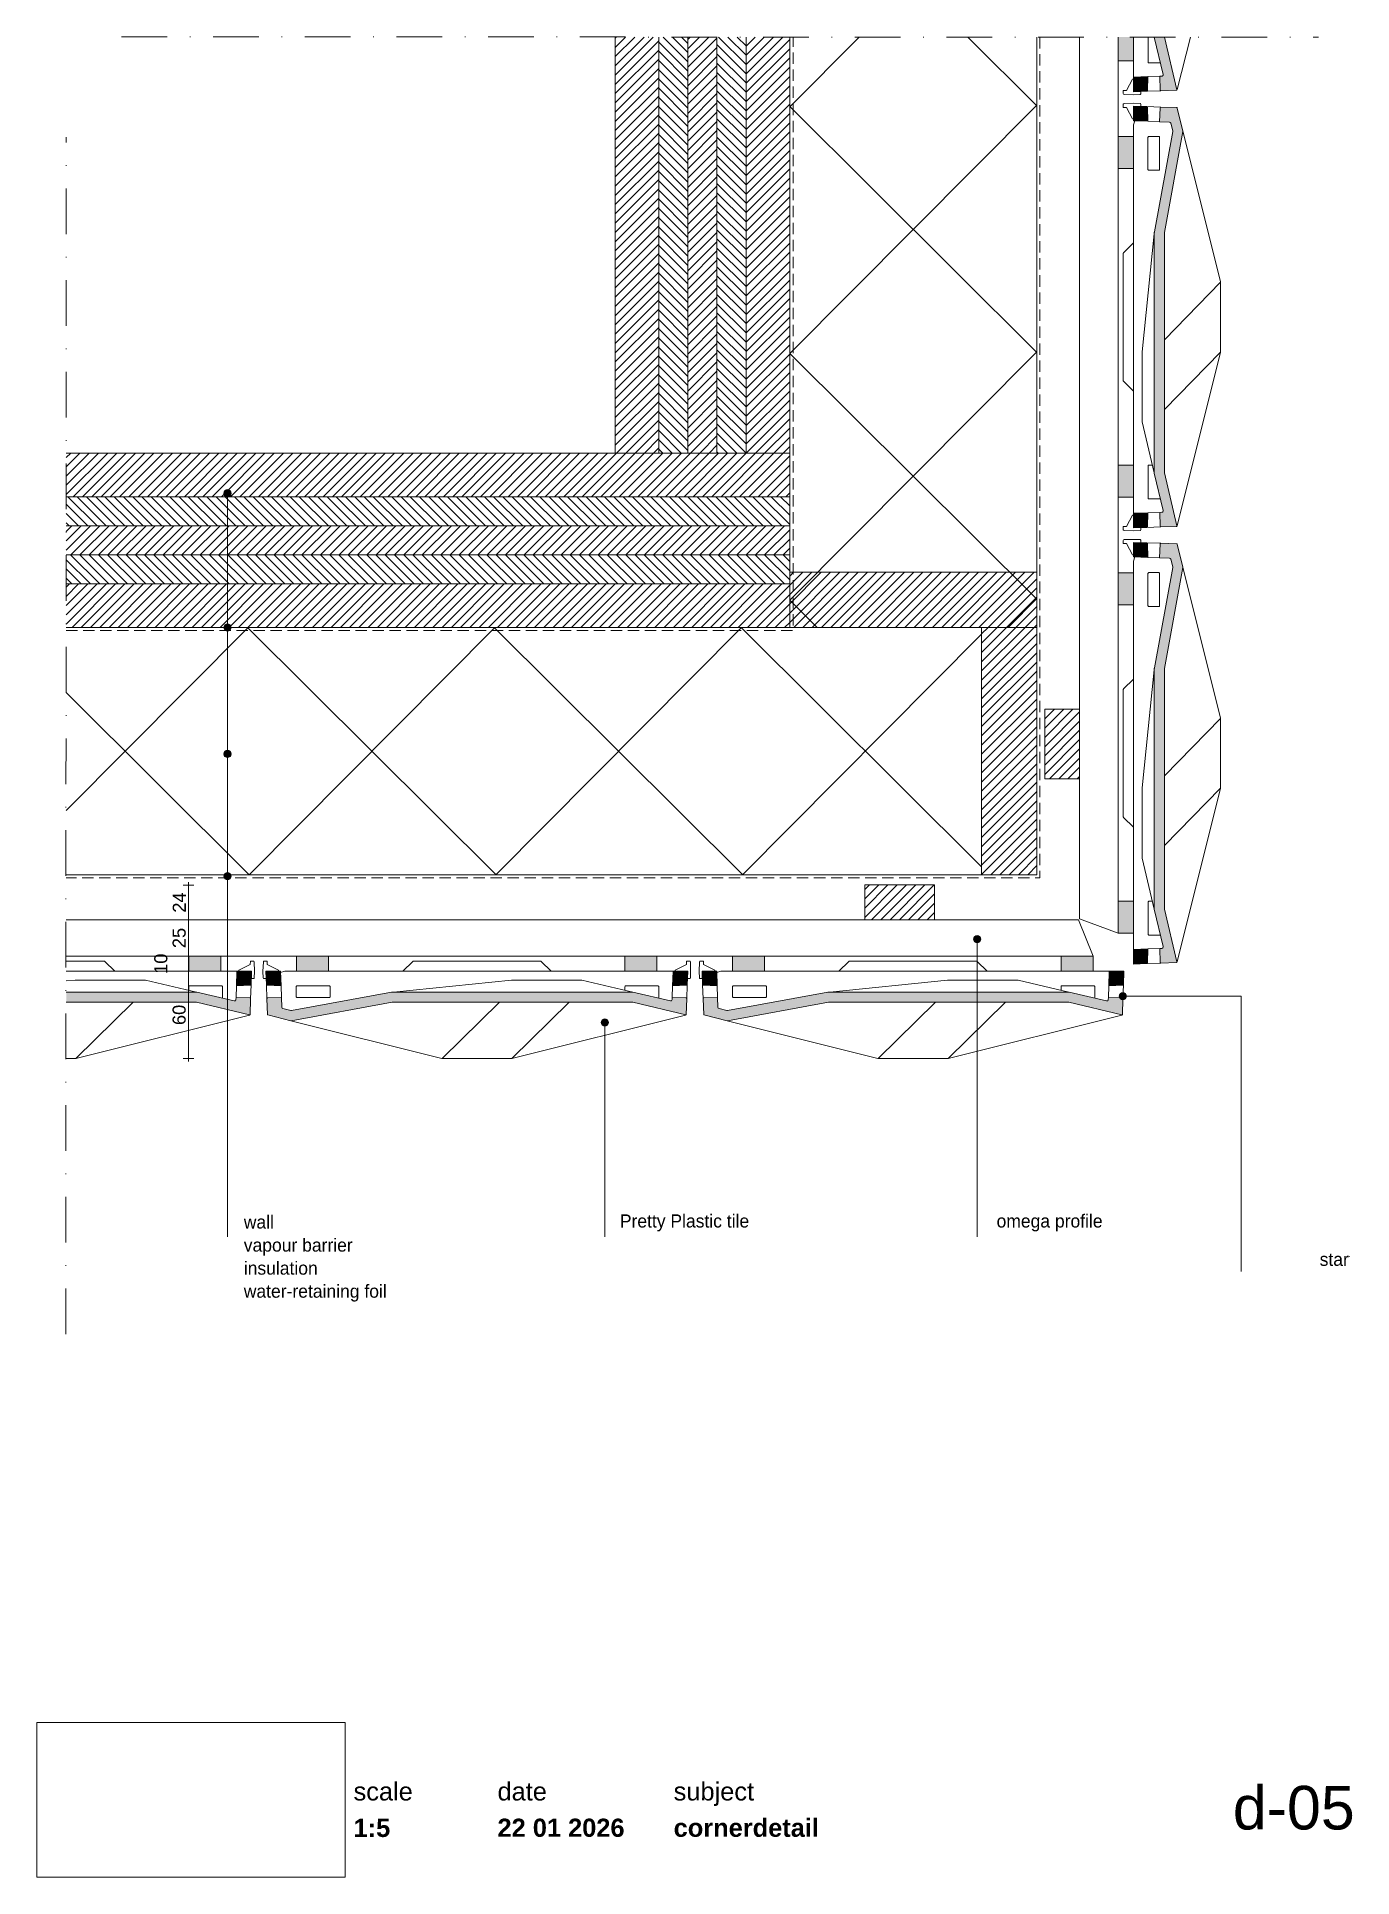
# Paper-space layout 'd-05 cornerdetail (2)' of a CAD drawing. Header units: millimetres. Extents: x 14 to 195, y 11 to 264.
import ezdxf
from ezdxf.xclip import XClip

# ---------------------------------------------------------------- set-up
doc = ezdxf.new("R2010")
doc.units = ezdxf.units.MM
doc.header["$MEASUREMENT"] = 0
doc.header["$XCLIPFRAME"] = 0
for name, pattern in [('B0302', [12.51, 6.26, -3.125, 0, -3.125]), ('B0701', [2.3412, 1.56, -0.7812]), ('Wipeout_Contour', [1000, 0, -1000])]:
    doc.linetypes.add(name, pattern=pattern)
for name, color, linetype in [('#01', 7, 'Continuous'), ('Dim - 1_50_100', 7, 'Continuous'), ('Info - 1_50_100', 7, 'Continuous'), ('Info - 1_5_10', 7, 'Continuous'), ('Info - English', 7, 'Continuous')]:
    doc.layers.add(name, color=color, linetype=linetype)
doc.styles.add('GENERATED_STYLE_1', font='HelveticaNeue.ttc')
doc.styles.add('GENERATED_STYLE_2', font='HelveticaNeue.ttc')
doc.styles.add('GENERATED_STYLE_3', font='Helvetica.ttc')
doc.styles.add('GENERATED_STYLE_4', font='')
doc.styles.get('GENERATED_STYLE_4').set_extended_font_data('Work Sans')
picture_1 = doc.add_image_def('image1.png', size_in_pixel=(317, 159))
pattern_1 = [(45, (-5345.1847, 863.7563), (-0.6363961, 0.6363961), [])]
pattern_2 = [(315, (-5345.1847, 863.7563), (0.6363961, 0.6363961), [])]

# ---------------------------------------------------------------- blocks, each defined once
blk = doc.blocks.new('Drawing_1_1', base_point=(-200, 60))
at = {"color": 2, "linetype": 'Continuous', "lineweight": 0}
for s, insert, char_height, attachment_point, style in [('\\A1;{\\pql;\\fHelvetica Neue|b0|i0|c0|p0;\\W1.000000;scale}', (57.28, 24.14), 2.5, 1, 'GENERATED_STYLE_1'), ('\\A1;{\\pql;\\fHelvetica Neue|b0|i0|c0|p0;\\W1.000000;date}', (77.08, 24.14), 2.5, 1, 'GENERATED_STYLE_1'), ('\\A1;{\\pql;\\fHelvetica Neue|b0|i0|c0|p0;\\W1.000000;subject}', (101.31, 24.14), 2.5, 1, 'GENERATED_STYLE_1'), ('\\A1;{\\pqr;\\fHelvetica Neue|b0|i0|c0|p0;\\W1.000000;d-05}', (195, 23.65), 6, 3, 'GENERATED_STYLE_1'), ('\\A1;{\\pql;\\fHelvetica Neue|b1|i0|c0|p0;\\W1.000000;1:5}', (57.28, 19.12), 2.5, 1, 'GENERATED_STYLE_2'), ('\\A1;{\\pql;\\fHelvetica Neue|b1|i0|c0|p0;\\W1.000000;22 01 2026}', (77.08, 19.14), 2.5, 1, 'GENERATED_STYLE_2'), ('\\A1;{\\pql;\\fHelvetica Neue|b1|i0|c0|p0;\\W1.000000;cornerdetail}', (101.31, 19.14), 2.5, 1, 'GENERATED_STYLE_2')]:
    blk.add_mtext(s, dxfattribs=dict(at, insert=insert, char_height=char_height, attachment_point=attachment_point, style=style))
at = {"color": 254, "linetype": 'Wipeout_Contour', "lineweight": 0, "ltscale": 174.062972}
blk.add_wipeout([(13.71, 11.09), (56.11, 11.09), (56.11, 32.35), (13.71, 32.35)], dxfattribs=at)
at = {"color": 9, "lineweight": 0}
image = blk.add_image(picture_1, insert=(13.71, 11.09), size_in_units=(42.4, 21.27), dxfattribs=at)
image.set_boundary_path([(-0.5, -0.5), (316.5, 158.5)])
blk = doc.blocks.new('Drawing_2_1', base_point=(-5345.18, 863.76))
at = {"layer": '#01', "linetype": 'Continuous', "lineweight": 0, "true_color": 0x000000}
for points in [[(39.44, 201.47), (39.47, 201.27), (39.58, 201.11), (39.75, 201), (39.94, 200.97), (40.13, 201), (40.29, 201.11), (40.4, 201.27), (40.44, 201.47), (40.4, 201.66), (40.29, 201.82), (40.13, 201.93), (39.94, 201.97), (39.75, 201.93), (39.58, 201.82), (39.47, 201.66)], [(39.44, 183), (39.47, 182.81), (39.58, 182.65), (39.75, 182.54), (39.94, 182.5), (40.13, 182.54), (40.29, 182.65), (40.4, 182.81), (40.44, 183), (40.4, 183.19), (40.29, 183.36), (40.13, 183.47), (39.94, 183.5), (39.75, 183.47), (39.58, 183.36), (39.47, 183.19)], [(39.44, 165.61), (39.47, 165.42), (39.58, 165.26), (39.75, 165.15), (39.94, 165.11), (40.13, 165.15), (40.29, 165.26), (40.4, 165.42), (40.44, 165.61), (40.4, 165.8), (40.29, 165.97), (40.13, 166.08), (39.94, 166.11), (39.75, 166.08), (39.58, 165.97), (39.47, 165.8)], [(39.44, 148.8), (39.47, 148.61), (39.58, 148.44), (39.75, 148.34), (39.94, 148.3), (40.13, 148.34), (40.29, 148.44), (40.4, 148.61), (40.44, 148.8), (40.4, 148.99), (40.29, 149.15), (40.13, 149.26), (39.94, 149.3), (39.75, 149.26), (39.58, 149.15), (39.47, 148.99)], [(142.57, 140.12), (142.61, 139.93), (142.72, 139.77), (142.88, 139.66), (143.07, 139.62), (143.26, 139.66), (143.43, 139.77), (143.54, 139.93), (143.57, 140.12), (143.54, 140.31), (143.43, 140.47), (143.26, 140.58), (143.07, 140.62), (142.88, 140.58), (142.72, 140.47), (142.61, 140.31)], [(162.61, 132.28), (162.65, 132.09), (162.76, 131.93), (162.92, 131.82), (163.11, 131.78), (163.31, 131.82), (163.47, 131.93), (163.58, 132.09), (163.61, 132.28), (163.58, 132.47), (163.47, 132.63), (163.31, 132.74), (163.11, 132.78), (162.92, 132.74), (162.76, 132.63), (162.65, 132.47)], [(91.35, 128.66), (91.39, 128.47), (91.5, 128.31), (91.66, 128.2), (91.85, 128.16), (92.04, 128.2), (92.2, 128.31), (92.31, 128.47), (92.35, 128.66), (92.31, 128.86), (92.2, 129.02), (92.04, 129.13), (91.85, 129.16), (91.66, 129.13), (91.5, 129.02), (91.39, 128.86)]]:
    blk.add_hatch(color=18, dxfattribs=at).paths.add_polyline_path(points)
at = {"layer": 'Info - 1_50_100', "linetype": 'Continuous', "lineweight": 0, "true_color": 0x000000}
h = blk.add_hatch(dxfattribs=at)
h.set_pattern_fill('310_Naaldhout__01__0001', color=18, style=0, pattern_type=2)
h.set_pattern_definition(pattern_1)
h.paths.add_polyline_path([(99.27, 264.23), (93.27, 264.23), (93.27, 207), (99.27, 207)])
h = blk.add_hatch(dxfattribs=at)
h.set_pattern_fill('310_Naaldhout__02__0001', color=18, style=0, pattern_type=2)
h.set_pattern_definition(pattern_2)
h.paths.add_polyline_path([(103.27, 264.23), (99.27, 264.23), (99.27, 207), (103.27, 207)])
h = blk.add_hatch(dxfattribs=at)
h.set_pattern_fill('310_Naaldhout__01__0001', color=18, style=0, pattern_type=2)
h.set_pattern_definition(pattern_1)
h.paths.add_polyline_path([(107.27, 264.23), (103.27, 264.23), (103.27, 207), (107.27, 207)])
h = blk.add_hatch(dxfattribs=at)
h.set_pattern_fill('310_Naaldhout__02__0001', color=18, style=0, pattern_type=2)
h.set_pattern_definition(pattern_2)
h.paths.add_polyline_path([(111.27, 264.23), (107.27, 264.23), (107.27, 207), (111.27, 207)])
h = blk.add_hatch(dxfattribs=at)
h.set_pattern_fill('310_Naaldhout__01__0001', color=18, style=0, pattern_type=2)
h.set_pattern_definition(pattern_1)
h.paths.add_polyline_path([(117.27, 264.23), (111.27, 264.23), (111.27, 207), (117.27, 207)])
h = blk.add_hatch(dxfattribs=at)
h.set_pattern_fill('415_Isolatie_ruit_0001', color=18, style=0, pattern_type=2)
h.set_pattern_definition([(45.152, (117.267, 288.57), (-16.9703, 16.8807), []), (135.152, (117.267, 288.57), (16.9703, 17.0605), [])])
h.paths.add_polyline_path([(151.27, 264.23), (117.27, 264.23), (117.27, 183), (151.27, 183)])
h = blk.add_hatch(dxfattribs=at)
h.set_pattern_fill('310_Naaldhout__01__0001', color=18, style=0, pattern_type=2)
h.set_pattern_definition(pattern_1)
h.paths.add_polyline_path([(117.27, 207), (17.75, 207), (17.75, 201), (117.27, 201)])
h = blk.add_hatch(dxfattribs=at)
h.set_pattern_fill('310_Naaldhout__02__0001', color=18, style=0, pattern_type=2)
h.set_pattern_definition(pattern_2)
h.paths.add_polyline_path([(117.27, 201), (17.75, 201), (17.75, 197), (117.27, 197)])
h = blk.add_hatch(dxfattribs=at)
h.set_pattern_fill('310_Naaldhout__01__0001', color=18, style=0, pattern_type=2)
h.set_pattern_definition(pattern_1)
h.paths.add_polyline_path([(117.27, 197), (17.75, 197), (17.75, 193), (117.27, 193)])
h = blk.add_hatch(dxfattribs=at)
h.set_pattern_fill('310_Naaldhout__02__0001', color=18, style=0, pattern_type=2)
h.set_pattern_definition(pattern_2)
h.paths.add_polyline_path([(117.27, 193), (17.75, 193), (17.75, 189), (117.27, 189)])
h = blk.add_hatch(dxfattribs=at)
h.set_pattern_fill('310_Naaldhout__01__0001', color=18, style=0, pattern_type=2)
h.set_pattern_definition(pattern_1)
h.paths.add_polyline_path([(117.27, 183), (151.27, 183), (151.27, 190.6), (117.27, 190.6)])
h = blk.add_hatch(dxfattribs=at)
h.set_pattern_fill('310_Naaldhout__01__0001', color=18, style=0, pattern_type=2)
h.set_pattern_definition(pattern_1)
h.paths.add_polyline_path([(117.27, 189), (17.75, 189), (17.75, 183), (117.27, 183)])
h = blk.add_hatch(dxfattribs=at)
h.set_pattern_fill('415_Isolatie_ruit_0001', color=18, style=0, pattern_type=2)
h.set_pattern_definition([(135.152, (42.9, 149.003), (16.8807, 16.9703), []), (225.152, (42.9, 149.003), (-17.0605, 16.9703), [])])
h.paths.add_polyline_path([(143.67, 183), (17.75, 183), (17.75, 149), (143.67, 149)])
h = blk.add_hatch(dxfattribs=at)
h.set_pattern_fill('310_Naaldhout__01__0001', color=18, style=0, pattern_type=2)
h.set_pattern_definition(pattern_1)
h.paths.add_polyline_path([(151.27, 149), (151.27, 183), (143.67, 183), (143.67, 149)])
at = {"layer": 'Info - 1_5_10', "linetype": 'Continuous', "lineweight": 0, "true_color": 0xffffff}
for points in [[(164.55, 264.23), (162.46, 264.23), (162.46, 260.94), (164.55, 260.94)], [(162.46, 250.54), (162.46, 246.14), (164.55, 246.14), (164.55, 250.54)], [(162.46, 205.34), (162.46, 200.94), (164.55, 200.94), (164.55, 205.34)], [(162.46, 190.54), (162.46, 186.14), (164.55, 186.14), (164.55, 190.54)], [(162.46, 145.34), (162.46, 140.94), (164.55, 140.94), (164.55, 145.34)], [(34.61, 137.81), (34.61, 135.72), (39.01, 135.72), (39.01, 137.81)], [(49.41, 137.81), (49.41, 135.72), (53.81, 135.72), (53.81, 137.81)], [(94.61, 137.81), (94.61, 135.72), (99.01, 135.72), (99.01, 137.81)], [(109.41, 137.81), (109.41, 135.72), (113.81, 135.72), (113.81, 137.81)], [(154.61, 137.81), (154.61, 135.72), (159.01, 135.72), (159.01, 137.81)]]:
    blk.add_hatch(color=7, dxfattribs=at).paths.add_polyline_path(points)
at = {"layer": 'Info - 1_5_10', "linetype": 'Continuous', "lineweight": 0, "true_color": 0xd1d7d8}
for points in [[(168.83, 264.23), (167.43, 264.23), (168.65, 259.1, -0.473151), (168.46, 258.85), (168.17, 258.84), (168.23, 256.94, 0.414085), (168.34, 256.84), (170.49, 256.91, 0.473285), (170.54, 256.99)], [(164.56, 258.72), (164.56, 256.71), (166.4, 256.77, 0.394037), (166.5, 256.87), (166.56, 258.79)], [(166.4, 254.66), (164.56, 254.72), (164.56, 252.72), (166.56, 252.65), (166.5, 254.56, 0.394037)], [(167.42, 204.35), (167.42, 204.32), (167.42, 204.29), (167.43, 204.25), (168.65, 199.1, -0.473151), (168.46, 198.85), (168.17, 198.84), (168.23, 196.94, 0.414085), (168.34, 196.84), (170.49, 196.91, 0.473285), (170.54, 196.99), (168.83, 204.27), (168.82, 204.29), (168.82, 204.31), (168.82, 237.23), (168.82, 237.27), (168.82, 237.32), (168.83, 237.36), (171.37, 251.25), (171.37, 251.27), (171.37, 251.28), (171.37, 251.3), (170.57, 254.47, 0.334541), (170.52, 254.52), (168.33, 254.59, 0.414085), (168.23, 254.5), (168.16, 252.59), (169.51, 252.54, -0.334419), (169.69, 252.39), (169.96, 251.33), (169.96, 251.31), (169.96, 251.28), (169.96, 251.26), (169.96, 251.24), (167.45, 237.46), (167.44, 237.41), (167.43, 237.35), (167.43, 237.29), (167.42, 237.23), (167.42, 237.18)], [(164.56, 198.72), (164.56, 196.71), (166.4, 196.77, 0.394037), (166.5, 196.87), (166.56, 198.79)], [(166.4, 194.66), (164.56, 194.72), (164.56, 192.72), (166.56, 192.65), (166.5, 194.56, 0.394037)], [(167.42, 144.35), (167.42, 144.32), (167.42, 144.29), (167.43, 144.25), (168.65, 139.1, -0.473151), (168.46, 138.85), (168.17, 138.84), (168.23, 136.94, 0.414085), (168.34, 136.84), (170.49, 136.91, 0.473285), (170.54, 136.99), (168.83, 144.27), (168.82, 144.29), (168.82, 144.31), (168.82, 177.23), (168.82, 177.27), (168.82, 177.32), (168.83, 177.36), (171.37, 191.25), (171.37, 191.27), (171.37, 191.28), (171.37, 191.3), (170.57, 194.47, 0.334541), (170.52, 194.52), (168.33, 194.59, 0.414085), (168.23, 194.5), (168.16, 192.59), (169.51, 192.54, -0.334419), (169.69, 192.39), (169.96, 191.33), (169.96, 191.31), (169.96, 191.28), (169.96, 191.26), (169.96, 191.24), (167.45, 177.46), (167.44, 177.41), (167.43, 177.35), (167.43, 177.29), (167.42, 177.23), (167.42, 177.18)], [(164.56, 138.72), (164.56, 136.71), (166.4, 136.77, 0.394037), (166.5, 136.87), (166.56, 138.79)], [(41.24, 135.71), (41.17, 133.71), (43.09, 133.78, 0.394037), (43.18, 133.87), (43.24, 135.71)], [(45.29, 133.87, 0.394037), (45.39, 133.78), (47.31, 133.71), (47.24, 135.71), (45.23, 135.71)], [(101.24, 135.71), (101.17, 133.71), (103.09, 133.78, 0.394037), (103.18, 133.87), (103.24, 135.71)], [(105.29, 133.87, 0.394037), (105.39, 133.78), (107.31, 133.71), (107.24, 135.71), (105.23, 135.71)], [(161.24, 135.71), (161.17, 133.71), (163.09, 133.78, 0.394037), (163.18, 133.87), (163.24, 135.71)], [(35.61, 132.85), (17.75, 132.85), (17.75, 131.45), (35.64, 131.45), (35.67, 131.45), (35.69, 131.45), (42.97, 129.73, 0.473285), (43.04, 129.78), (43.11, 131.94, 0.414085), (43.02, 132.04), (41.11, 132.11), (41.1, 131.81, -0.473151), (40.86, 131.63), (35.7, 132.84), (35.67, 132.85), (35.64, 132.85)], [(95.61, 132.85), (62.78, 132.85), (62.72, 132.85), (62.66, 132.85), (62.6, 132.84), (62.55, 132.83), (62.5, 132.82), (48.72, 130.31), (48.7, 130.31), (48.67, 130.31), (48.65, 130.31), (48.63, 130.31), (47.56, 130.58, -0.334419), (47.41, 130.77), (47.36, 132.11), (45.46, 132.04, 0.414085), (45.36, 131.94), (45.44, 129.76, 0.334541), (45.48, 129.7), (48.66, 128.91), (48.67, 128.9), (48.69, 128.9), (48.7, 128.91), (62.6, 131.44), (62.64, 131.45), (62.68, 131.45), (62.73, 131.45), (95.64, 131.45), (95.67, 131.45), (95.69, 131.45), (102.97, 129.73, 0.473285), (103.04, 129.78), (103.11, 131.94, 0.414085), (103.02, 132.04), (101.11, 132.11), (101.1, 131.81, -0.473151), (100.86, 131.63), (95.7, 132.84), (95.67, 132.85), (95.64, 132.85)], [(155.61, 132.85), (122.78, 132.85), (122.72, 132.85), (122.66, 132.85), (122.6, 132.84), (122.55, 132.83), (122.5, 132.82), (108.72, 130.31), (108.7, 130.31), (108.67, 130.31), (108.65, 130.31), (108.63, 130.31), (107.56, 130.58, -0.334419), (107.41, 130.77), (107.36, 132.11), (105.46, 132.04, 0.414085), (105.36, 131.94), (105.44, 129.76, 0.334541), (105.48, 129.7), (108.66, 128.91), (108.67, 128.9), (108.69, 128.9), (108.7, 128.91), (122.6, 131.44), (122.64, 131.45), (122.68, 131.45), (122.73, 131.45), (155.64, 131.45), (155.67, 131.45), (155.69, 131.45), (162.97, 129.73, 0.473285), (163.04, 129.78), (163.11, 131.94, 0.414085), (163.02, 132.04), (161.11, 132.11), (161.1, 131.81, -0.473151), (160.86, 131.63), (155.7, 132.84), (155.67, 132.85), (155.64, 132.85)]]:
    blk.add_hatch(color=254, dxfattribs=at).paths.add_polyline_path(points)
at = {"layer": 'Info - 1_5_10', "linetype": 'Continuous', "lineweight": 0, "true_color": 0x99a3a6}
h = blk.add_hatch(dxfattribs=at)
h.set_pattern_fill('310_Naaldhout__01__0001', color=253, style=0, pattern_type=2)
h.set_pattern_definition(pattern_1)
h.paths.add_polyline_path([(157.15, 171.77), (152.35, 171.77), (152.35, 162.17), (157.15, 162.17)])
h = blk.add_hatch(dxfattribs=at)
h.set_pattern_fill('310_Naaldhout__01__0001', color=253, style=0, pattern_type=2)
h.set_pattern_definition(pattern_1)
h.paths.add_polyline_path([(127.59, 142.8), (137.19, 142.8), (137.19, 147.6), (127.59, 147.6)])
at = {"layer": '#01', "color": 9, "linetype": 'Continuous', "lineweight": 0}
for p, q in [((39.94, 200.97), (39.94, 110.43)), ((39.94, 182.5), (39.94, 99.18)), ((39.94, 165.11), (39.94, 114.8)), ((39.94, 148.3), (39.94, 99.18)), ((143.07, 139.62), (143.07, 99.18)), ((91.85, 128.16), (91.85, 99.18))]:
    blk.add_line(p, q, dxfattribs=at)
at = {"layer": '#01', "color": 2, "linetype": 'B0701', "lineweight": 0, "flags": 128}
for points in [[(151.67, 264.23), (151.67, 148.57), (17.75, 148.57)], [(17.75, 182.61), (117.75, 182.6), (117.75, 264.23)]]:
    blk.add_lwpolyline(points, dxfattribs=at)
at = {"layer": '#01', "color": 9, "linetype": 'Continuous', "lineweight": 0, "flags": 128}
blk.add_lwpolyline([(163.61, 132.28), (179.37, 132.28), (179.37, 94.4)], dxfattribs=at)
at = {"layer": '#01', "color": 1, "linetype": 'Continuous', "lineweight": 0}
for centre in [(39.94, 201.47), (39.94, 183), (39.94, 165.61), (39.94, 148.8), (143.07, 140.12), (163.11, 132.28), (91.85, 128.66)]:
    blk.add_circle(centre, 0.5, dxfattribs=at)
at = {"layer": 'Dim - 1_50_100', "color": 1, "linetype": 'Continuous', "lineweight": 0}
for p, q in [((35.32, 147.56), (33.82, 147.56)), ((34.57, 147.56), (34.57, 147.96)), ((34.57, 142.8), (34.57, 147.56)), ((35.32, 142.8), (33.82, 142.8)), ((34.57, 137.81), (34.57, 142.8)), ((35.32, 137.81), (33.82, 137.81)), ((34.57, 135.72), (34.57, 137.81)), ((35.32, 135.72), (33.82, 135.72)), ((34.57, 123.72), (34.57, 135.72)), ((35.32, 123.72), (33.82, 123.72)), ((34.57, 123.32), (34.57, 123.72))]:
    blk.add_line(p, q, dxfattribs=at)
at = {"layer": 'Info - 1_50_100', "color": 9, "linetype": 'Continuous', "lineweight": 0, "flags": 128}
for points in [[(99.27, 264.23), (99.27, 207), (93.27, 207), (93.27, 264.23)], [(103.27, 264.23), (103.27, 207), (99.27, 207), (99.27, 264.23)], [(107.27, 264.23), (107.27, 207), (103.27, 207), (103.27, 264.23)], [(111.27, 264.23), (111.27, 207), (107.27, 207), (107.27, 264.23)], [(117.27, 264.23), (117.27, 207), (111.27, 207), (111.27, 264.23)], [(157.15, 264.23), (157.15, 142.94), (162.46, 140.94), (162.46, 264.23)], [(17.75, 207), (117.27, 207), (117.27, 201), (17.75, 201)], [(17.75, 201), (117.27, 201), (117.27, 197), (17.75, 197)], [(17.75, 197), (117.27, 197), (117.27, 193), (17.75, 193)], [(17.75, 193), (117.27, 193), (117.27, 189), (17.75, 189)], [(17.75, 189), (117.27, 189), (117.27, 183), (17.75, 183)], [(17.75, 142.8), (157.02, 142.8), (159.02, 137.81), (17.75, 137.81)]]:
    blk.add_lwpolyline(points, dxfattribs=at)
at = {"layer": 'Info - 1_50_100', "color": 4, "linetype": 'Continuous', "lineweight": 0, "flags": 128}
for points in [[(93.27, 264.23), (93.27, 207), (117.27, 207), (117.27, 264.23)], [(17.75, 207), (117.27, 207), (117.27, 183), (17.75, 183)]]:
    blk.add_lwpolyline(points, dxfattribs=at)
at = {"layer": 'Info - 1_50_100', "color": 1, "linetype": 'Continuous', "lineweight": 0, "flags": 128}
for points in [[(151.27, 264.23), (151.27, 183), (117.27, 183), (117.27, 264.23)], [(17.75, 183), (143.67, 183), (143.67, 149), (17.75, 149)]]:
    blk.add_lwpolyline(points, dxfattribs=at)
at = {"layer": 'Info - 1_50_100', "color": 2, "linetype": 'Continuous', "lineweight": 0, "flags": 128}
for points in [[(117.27, 183), (117.27, 190.6), (151.27, 190.6), (151.27, 183)], [(151.27, 149), (143.67, 149), (143.67, 183), (151.27, 183)]]:
    blk.add_lwpolyline(points, close=True, dxfattribs=at)
at = {"layer": 'Info - 1_5_10', "color": 9, "linetype": 'Continuous', "lineweight": 0}
for p, q in [((164.56, 264.23), (164.56, 258.72)), ((166.57, 258.79), (168.17, 258.84)), ((166.4, 256.77), (164.56, 256.71)), ((166.4, 256.77), (168.34, 256.84)), ((166.4, 254.66), (168.33, 254.59)), ((164.56, 252.14), (164.73, 252.71)), ((164.56, 252.14), (164.56, 198.72)), ((166.56, 252.65), (168.16, 252.59)), ((171.36, 251.31), (176.55, 230.56)), ((168.82, 222.6), (176.55, 230.5)), ((176.55, 230.5), (176.55, 220.92)), ((168.82, 213), (176.55, 220.89)), ((166.57, 198.79), (168.17, 198.84)), ((166.4, 196.77), (164.56, 196.71)), ((166.4, 196.77), (168.34, 196.84)), ((164.56, 192.14), (164.73, 192.71)), ((166.4, 194.66), (168.33, 194.59)), ((166.56, 192.65), (168.16, 192.59)), ((164.56, 192.14), (164.56, 138.72)), ((171.36, 191.31), (176.55, 170.56)), ((168.82, 162.6), (176.55, 170.5)), ((176.55, 170.5), (176.55, 160.92)), ((168.82, 153), (176.55, 160.89)), ((166.4, 136.77), (164.56, 136.71)), ((166.4, 136.77), (168.34, 136.84)), ((166.57, 138.79), (168.17, 138.84)), ((17.75, 135.71), (41.24, 135.71)), ((43.18, 133.87), (43.24, 135.71)), ((47.81, 135.71), (47.24, 135.54)), ((47.81, 135.71), (101.24, 135.71)), ((103.18, 133.87), (103.24, 135.71)), ((107.81, 135.71), (107.24, 135.54)), ((107.81, 135.71), (161.24, 135.71)), ((163.18, 133.87), (163.24, 135.71)), ((41.17, 133.71), (41.11, 132.11)), ((43.18, 133.87), (43.11, 131.94)), ((45.29, 133.87), (45.36, 131.94)), ((47.31, 133.71), (47.36, 132.11)), ((101.17, 133.71), (101.11, 132.11)), ((103.18, 133.87), (103.11, 131.94)), ((105.29, 133.87), (105.36, 131.94)), ((107.31, 133.71), (107.36, 132.11)), ((161.17, 133.71), (161.11, 132.11)), ((163.18, 133.87), (163.11, 131.94)), ((26.96, 131.45), (19.06, 123.72)), ((77.35, 131.45), (69.46, 123.72)), ((86.96, 131.45), (79.06, 123.72)), ((137.35, 131.45), (129.46, 123.72)), ((146.96, 131.45), (139.06, 123.72)), ((48.65, 128.91), (69.4, 123.72)), ((108.65, 128.91), (129.4, 123.72)), ((17.75, 123.72), (19.03, 123.72)), ((69.46, 123.72), (79.03, 123.72)), ((129.46, 123.72), (139.03, 123.72))]:
    blk.add_line(p, q, dxfattribs=at)
at = {"layer": 'Info - 1_5_10', "color": 2, "linetype": 'Continuous', "lineweight": 0, "flags": 128}
blk.add_lwpolyline([(164.55, 264.23), (164.55, 260.94), (162.46, 260.94), (162.46, 264.23)], dxfattribs=at)
at = {"layer": 'Info - 1_5_10', "color": 9, "linetype": 'Continuous', "lineweight": 0, "flags": 128}
for points in [[(168.27, 260.7), (166.67, 260.7, -0.432265), (166.58, 260.8), (166.58, 264.23)], [(170.49, 256.91, 0.312132), (170.58, 257), (172.39, 264.23)], [(165.56, 256.72), (165.56, 256.43, -0.404156), (165.46, 256.33), (164.58, 256.3), (163.26, 256.35, -0.404506), (163.16, 256.45), (163.16, 256.88), (163.62, 256.89), (164.41, 258.45), (164.56, 258.48)], [(165.56, 254.72), (165.56, 255, 0.404156), (165.46, 255.1), (164.58, 255.13), (163.26, 255.09, 0.404506), (163.16, 254.99), (163.16, 254.56), (163.62, 254.54), (164.41, 252.98), (164.56, 252.95)], [(170.49, 196.91, 0.312132), (170.58, 197), (176.55, 220.88, 0.102037), (176.55, 220.93), (176.55, 230.52, 0.037171), (176.55, 230.55), (171.36, 251.28)], [(164.55, 235.91), (163.19, 234.55, 0.188266), (163.16, 234.48), (163.16, 216.96, 0.225103), (163.2, 216.88), (164.56, 215.52)], [(167.42, 204.27), (165.77, 211.28, -0.082482), (165.76, 211.33), (165.76, 220.9, -0.060953), (165.77, 220.95), (167.42, 237.17)], [(168.27, 200.7), (166.67, 200.7, -0.432265), (166.58, 200.8), (166.58, 205.27, -0.374997), (166.68, 205.36), (167.17, 205.36)], [(165.56, 196.72), (165.56, 196.43, -0.404156), (165.46, 196.33), (164.58, 196.3), (163.26, 196.35, -0.404506), (163.16, 196.45), (163.16, 196.88), (163.62, 196.89), (164.41, 198.45), (164.56, 198.48)], [(165.56, 194.72), (165.56, 195, 0.404156), (165.46, 195.1), (164.58, 195.13), (163.26, 195.09, 0.404506), (163.16, 194.99), (163.16, 194.56), (163.62, 194.54), (164.41, 192.98), (164.56, 192.95)], [(170.49, 136.91, 0.312132), (170.58, 137), (176.55, 160.88, 0.102037), (176.55, 160.93), (176.55, 170.52, 0.037171), (176.55, 170.55), (171.36, 191.28)], [(164.55, 175.91), (163.19, 174.55, 0.188266), (163.16, 174.48), (163.16, 156.96, 0.225103), (163.2, 156.88), (164.56, 155.52)], [(167.42, 144.27), (165.77, 151.28, -0.082482), (165.76, 151.33), (165.76, 160.9, -0.060953), (165.77, 160.95), (167.42, 177.17)], [(168.27, 140.7), (166.67, 140.7, -0.432265), (166.58, 140.8), (166.58, 145.27, -0.374997), (166.68, 145.36), (167.17, 145.36)], [(17.75, 137.11), (23, 137.11, -0.225103), (23.08, 137.07), (24.44, 135.71)], [(43.24, 134.71), (43.52, 134.71, 0.404156), (43.62, 134.81), (43.65, 135.69), (43.61, 137.01, 0.404506), (43.51, 137.11), (43.08, 137.11), (43.06, 136.65), (41.5, 135.86), (41.47, 135.71)], [(45.24, 134.71), (44.95, 134.71, -0.404156), (44.85, 134.81), (44.82, 135.69), (44.87, 137.01, -0.404506), (44.97, 137.11), (45.4, 137.11), (45.41, 136.65), (46.97, 135.86), (47, 135.71)], [(64.05, 135.72), (65.41, 137.08, -0.188266), (65.48, 137.11), (83, 137.11, -0.225103), (83.08, 137.07), (84.44, 135.71)], [(103.24, 134.71), (103.52, 134.71, 0.404156), (103.62, 134.81), (103.65, 135.69), (103.61, 137.01, 0.404506), (103.51, 137.11), (103.08, 137.11), (103.06, 136.65), (101.5, 135.86), (101.47, 135.71)], [(105.24, 134.71), (104.95, 134.71, -0.404156), (104.85, 134.81), (104.82, 135.69), (104.87, 137.01, -0.404506), (104.97, 137.11), (105.4, 137.11), (105.41, 136.65), (106.97, 135.86), (107, 135.71)], [(124.05, 135.72), (125.41, 137.08, -0.188266), (125.48, 137.11), (143, 137.11, -0.225103), (143.08, 137.07), (144.44, 135.71)], [(35.69, 132.85), (28.68, 134.5, 0.082482), (28.63, 134.51), (19.06, 134.51, 0.060953), (19, 134.5), (17.75, 134.38)], [(95.69, 132.85), (88.68, 134.5, 0.082482), (88.63, 134.51), (79.06, 134.51, 0.060953), (79, 134.5), (62.78, 132.86)], [(155.69, 132.85), (148.68, 134.5, 0.082482), (148.63, 134.51), (139.06, 134.51, 0.060953), (139, 134.5), (122.78, 132.86)], [(39.26, 132), (39.26, 133.6, 0.432265), (39.16, 133.69), (34.68, 133.69, 0.374997), (34.6, 133.59), (34.6, 133.1)], [(99.26, 132), (99.26, 133.6, 0.432265), (99.16, 133.69), (94.68, 133.69, 0.374997), (94.6, 133.59), (94.6, 133.1)], [(159.26, 132), (159.26, 133.6, 0.432265), (159.16, 133.69), (154.68, 133.69, 0.374997), (154.6, 133.59), (154.6, 133.1)], [(43.04, 129.78, -0.312132), (42.95, 129.69), (19.07, 123.72, -0.102037), (19.03, 123.72), (17.75, 123.72)], [(103.04, 129.78, -0.312132), (102.95, 129.69), (79.07, 123.72, -0.102037), (79.03, 123.72), (69.44, 123.72, -0.037171), (69.41, 123.72), (48.67, 128.91)], [(163.04, 129.78, -0.312132), (162.95, 129.69), (139.07, 123.72, -0.102037), (139.03, 123.72), (129.44, 123.72, -0.037171), (129.41, 123.72), (108.67, 128.91)]]:
    blk.add_lwpolyline(points, format="xyb", dxfattribs=at)
at = {"layer": 'Info - 1_5_10', "color": 2, "linetype": 'Continuous', "lineweight": 0, "flags": 128}
for points in [[(167.43, 264.23), (168.65, 259.1, -0.473151), (168.46, 258.85), (168.17, 258.84), (168.23, 256.94, 0.414085), (168.34, 256.84), (170.49, 256.91, 0.473285), (170.54, 256.99), (168.83, 264.23)], [(17.75, 131.45), (35.64, 131.45), (35.67, 131.45), (35.69, 131.45), (42.97, 129.73, 0.473285), (43.04, 129.78), (43.11, 131.94, 0.414085), (43.02, 132.04), (41.11, 132.11), (41.1, 131.81, -0.473151), (40.86, 131.63), (35.7, 132.84), (35.67, 132.85), (35.64, 132.85), (35.61, 132.85), (17.75, 132.85)]]:
    blk.add_lwpolyline(points, format="xyb", dxfattribs=at)
for points in [[(164.56, 258.72), (166.56, 258.79), (166.5, 256.87, -0.394037), (166.4, 256.77), (164.56, 256.71)], [(166.4, 254.66, -0.394037), (166.5, 254.56), (166.56, 252.65), (164.56, 252.72), (164.56, 254.72)], [(167.42, 204.35), (167.42, 237.18), (167.42, 237.23), (167.43, 237.29), (167.43, 237.35), (167.44, 237.41), (167.45, 237.46), (169.96, 251.24), (169.96, 251.26), (169.96, 251.28), (169.96, 251.31), (169.96, 251.33), (169.69, 252.39, 0.334419), (169.51, 252.54), (168.16, 252.59), (168.23, 254.5, -0.414085), (168.33, 254.59), (170.52, 254.52, -0.334541), (170.57, 254.47), (171.37, 251.3), (171.37, 251.28), (171.37, 251.27), (171.37, 251.25), (168.83, 237.36), (168.82, 237.32), (168.82, 237.27), (168.82, 237.23), (168.82, 204.31), (168.82, 204.29), (168.83, 204.27), (170.54, 196.99, -0.473285), (170.49, 196.91), (168.34, 196.84, -0.414085), (168.23, 196.94), (168.17, 198.84), (168.46, 198.85, 0.473151), (168.65, 199.1), (167.43, 204.25), (167.42, 204.29), (167.42, 204.32)], [(164.56, 198.72), (166.56, 198.79), (166.5, 196.87, -0.394037), (166.4, 196.77), (164.56, 196.71)], [(166.4, 194.66, -0.394037), (166.5, 194.56), (166.56, 192.65), (164.56, 192.72), (164.56, 194.72)], [(167.42, 144.35), (167.42, 177.18), (167.42, 177.23), (167.43, 177.29), (167.43, 177.35), (167.44, 177.41), (167.45, 177.46), (169.96, 191.24), (169.96, 191.26), (169.96, 191.28), (169.96, 191.31), (169.96, 191.33), (169.69, 192.39, 0.334419), (169.51, 192.54), (168.16, 192.59), (168.23, 194.5, -0.414085), (168.33, 194.59), (170.52, 194.52, -0.334541), (170.57, 194.47), (171.37, 191.3), (171.37, 191.28), (171.37, 191.27), (171.37, 191.25), (168.83, 177.36), (168.82, 177.32), (168.82, 177.27), (168.82, 177.23), (168.82, 144.31), (168.82, 144.29), (168.83, 144.27), (170.54, 136.99, -0.473285), (170.49, 136.91), (168.34, 136.84, -0.414085), (168.23, 136.94), (168.17, 138.84), (168.46, 138.85, 0.473151), (168.65, 139.1), (167.43, 144.25), (167.42, 144.29), (167.42, 144.32)], [(164.56, 138.72), (166.56, 138.79), (166.5, 136.87, -0.394037), (166.4, 136.77), (164.56, 136.71)], [(41.24, 135.71), (41.17, 133.71), (43.09, 133.78, 0.394037), (43.18, 133.87), (43.24, 135.71)], [(45.29, 133.87, 0.394037), (45.39, 133.78), (47.31, 133.71), (47.24, 135.71), (45.23, 135.71)], [(101.24, 135.71), (101.17, 133.71), (103.09, 133.78, 0.394037), (103.18, 133.87), (103.24, 135.71)], [(105.29, 133.87, 0.394037), (105.39, 133.78), (107.31, 133.71), (107.24, 135.71), (105.23, 135.71)], [(161.24, 135.71), (161.17, 133.71), (163.09, 133.78, 0.394037), (163.18, 133.87), (163.24, 135.71)], [(95.61, 132.85), (62.78, 132.85), (62.72, 132.85), (62.66, 132.85), (62.6, 132.84), (62.55, 132.83), (62.5, 132.82), (48.72, 130.31), (48.7, 130.31), (48.67, 130.31), (48.65, 130.31), (48.63, 130.31), (47.56, 130.58, -0.334419), (47.41, 130.77), (47.36, 132.11), (45.46, 132.04, 0.414085), (45.36, 131.94), (45.44, 129.76, 0.334541), (45.48, 129.7), (48.66, 128.91), (48.67, 128.9), (48.69, 128.9), (48.7, 128.91), (62.6, 131.44), (62.64, 131.45), (62.68, 131.45), (62.73, 131.45), (95.64, 131.45), (95.67, 131.45), (95.69, 131.45), (102.97, 129.73, 0.473285), (103.04, 129.78), (103.11, 131.94, 0.414085), (103.02, 132.04), (101.11, 132.11), (101.1, 131.81, -0.473151), (100.86, 131.63), (95.7, 132.84), (95.67, 132.85), (95.64, 132.85)], [(155.61, 132.85), (122.78, 132.85), (122.72, 132.85), (122.66, 132.85), (122.6, 132.84), (122.55, 132.83), (122.5, 132.82), (108.72, 130.31), (108.7, 130.31), (108.67, 130.31), (108.65, 130.31), (108.63, 130.31), (107.56, 130.58, -0.334419), (107.41, 130.77), (107.36, 132.11), (105.46, 132.04, 0.414085), (105.36, 131.94), (105.44, 129.76, 0.334541), (105.48, 129.7), (108.66, 128.91), (108.67, 128.9), (108.69, 128.9), (108.7, 128.91), (122.6, 131.44), (122.64, 131.45), (122.68, 131.45), (122.73, 131.45), (155.64, 131.45), (155.67, 131.45), (155.69, 131.45), (162.97, 129.73, 0.473285), (163.04, 129.78), (163.11, 131.94, 0.414085), (163.02, 132.04), (161.11, 132.11), (161.1, 131.81, -0.473151), (160.86, 131.63), (155.7, 132.84), (155.67, 132.85), (155.64, 132.85)]]:
    blk.add_lwpolyline(points, format="xyb", close=True, dxfattribs=at)
for points in [[(162.46, 250.54), (162.46, 246.14), (164.55, 246.14), (164.55, 250.54)], [(162.46, 205.34), (162.46, 200.94), (164.55, 200.94), (164.55, 205.34)], [(162.46, 190.54), (162.46, 186.14), (164.55, 186.14), (164.55, 190.54)], [(162.46, 145.34), (162.46, 140.94), (164.55, 140.94), (164.55, 145.34)], [(34.61, 137.81), (39.01, 137.81), (39.01, 135.72), (34.61, 135.72)], [(49.41, 137.81), (53.81, 137.81), (53.81, 135.72), (49.41, 135.72)], [(94.61, 137.81), (99.01, 137.81), (99.01, 135.72), (94.61, 135.72)], [(109.41, 137.81), (113.81, 137.81), (113.81, 135.72), (109.41, 135.72)], [(154.61, 137.81), (159.01, 137.81), (159.01, 135.72), (154.61, 135.72)]]:
    blk.add_lwpolyline(points, close=True, dxfattribs=at)
at = {"layer": 'Info - 1_5_10', "color": 9, "linetype": 'Continuous', "lineweight": 0, "flags": 128}
for points in [[(168.06, 250.56), (166.66, 250.56, 0.414214), (166.56, 250.43), (166.56, 246.01, 0.414214), (166.66, 245.9), (168.07, 245.9, 0.414214), (168.16, 246), (168.16, 250.43, 0.414214)], [(168.06, 190.56), (166.66, 190.56, 0.414214), (166.56, 190.43), (166.56, 186.01, 0.414214), (166.66, 185.9), (168.07, 185.9, 0.414214), (168.16, 186), (168.16, 190.43, 0.414214)], [(49.4, 132.21), (49.4, 133.61, -0.414214), (49.52, 133.71), (53.95, 133.71, -0.414214), (54.06, 133.61), (54.06, 132.2, -0.414214), (53.96, 132.11), (49.52, 132.11, -0.414214)], [(109.4, 132.21), (109.4, 133.61, -0.414214), (109.52, 133.71), (113.95, 133.71, -0.414214), (114.06, 133.61), (114.06, 132.2, -0.414214), (113.96, 132.11), (109.52, 132.11, -0.414214)]]:
    blk.add_lwpolyline(points, format="xyb", close=True, dxfattribs=at)
at = {"layer": 'Info - 1_5_10', "color": 4, "linetype": 'Continuous', "lineweight": 0, "flags": 128}
for points in [[(157.15, 171.77), (152.35, 171.77), (152.35, 162.17), (157.15, 162.17)], [(127.59, 142.8), (127.59, 147.6), (137.19, 147.6), (137.19, 142.8)]]:
    blk.add_lwpolyline(points, close=True, dxfattribs=at)
at = {"layer": 'Dim - 1_50_100', "color": 2, "linetype": 'Continuous', "lineweight": 0, "char_height": 1.8, "width": 2.8266, "attachment_point": 7, "rotation": 90, "style": 'GENERATED_STYLE_3'}
for s, insert in [('\\A1;{\\pql;\\fHelvetica|b0|i0|c0|p0;\\W1.000000;24}', (34.21, 143.77)), ('\\A1;{\\pql;\\fHelvetica|b0|i0|c0|p0;\\W1.000000;25}', (34.21, 138.89)), ('\\A1;{\\pql;\\fHelvetica|b0|i0|c0|p0;\\W1.000000;10}', (31.69, 135.35)), ('\\A1;{\\pql;\\fHelvetica|b0|i0|c0|p0;\\W1.000000;60}', (34.21, 128.31))]:
    blk.add_mtext(s, dxfattribs=dict(at, insert=insert))
at = {"layer": 'Info - English', "color": 2, "linetype": 'Continuous', "lineweight": 0, "insert": (42.18, 96.19), "char_height": 1.8, "attachment_point": 4, "line_spacing_factor": 1.05635, "style": 'GENERATED_STYLE_4'}
blk.add_mtext('\\A1;{\\pql;\\fWork Sans|b0|i0|c0|p0;\\W1.000000;wall\\P\\pql;\\fWork Sans|b0|i0|c0|p0;\\W1.000000;vapour barrier\\P\\pql;\\fWork Sans|b0|i0|c0|p0;\\W1.000000;insulation\\P\\pql;\\fWork Sans|b0|i0|c0|p0;\\W1.000000;water-retaining foil}', dxfattribs=at)
at = {"layer": 'Info - English', "color": 2, "linetype": 'Continuous', "lineweight": 0, "char_height": 1.8, "style": 'GENERATED_STYLE_4'}
for s, insert, attachment_point in [('\\A1;{\\pql;\\fWork Sans|b0|i0|c0|p0;\\W1.000000;Pretty Plastic tile }', (93.91, 101.09), 4), ('\\A1;{\\pql;\\fWork Sans|b0|i0|c0|p0;\\W1.000000;omega profile}', (145.73, 101.09), 4), ('\\A1;{\\pqr;\\fWork Sans|b0|i0|c0|p0;\\W1.000000;start from corner}', (207.83, 96.07), 6)]:
    blk.add_mtext(s, dxfattribs=dict(at, insert=insert, attachment_point=attachment_point))

psp = doc.layouts.new('d-05 cornerdetail (2)')

# ---------------------------------------------------------------- linework, layer by layer
at = {"layer": '#01', "color": 2, "linetype": 'B0302', "lineweight": 0}
for p, q in [((25.36, 264.27), (190.01, 264.2)), ((17.69, 85.8), (17.76, 250.45))]:
    psp.add_line(p, q, dxfattribs=at)

# ---------------------------------------------------------------- block references
at = {"color": 4, "linetype": 'Continuous', "lineweight": 0}
ref = psp.add_blockref('Drawing_2_1', (-5345.18, 863.76), dxfattribs=at)
XClip(ref).set_block_clipping_path([(17.7481489424, 68.1487439967), (194.2955324062, 264.2329911526)])
ref = psp.add_blockref('Drawing_1_1', (-200, 60), dxfattribs=at)
XClip(ref).set_block_clipping_path([(-287.3178906032, -75.7273941135), (502.7286062445, 56.3449743075)])

doc.saveas('drawing.dxf')
